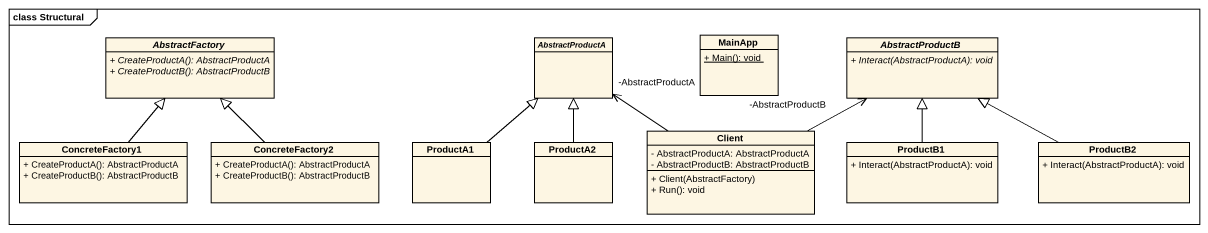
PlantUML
@startuml
mainframe class Structural
hide circle
hide empty members
skinparam classAttributeIconSize 0
class MainApp {
  {static} + Main(): void
}
abstract class AbstractFactory {
  {abstract} + CreateProductA(): AbstractProductA
  {abstract} + CreateProductB(): AbstractProductB
}
abstract class AbstractProductA
abstract class AbstractProductB {
  {abstract} + Interact(AbstractProductA): void
}
class ConcreteFactory1 {
  + CreateProductA(): AbstractProductA
  + CreateProductB(): AbstractProductB
}
class ConcreteFactory2 {
  + CreateProductA(): AbstractProductA
  + CreateProductB(): AbstractProductB
}
class ProductA1
class ProductA2
class Client {
  - AbstractProductA: AbstractProductA
  - AbstractProductB: AbstractProductB
  + Client(AbstractFactory)
  + Run(): void
}
class ProductB1 {
  + Interact(AbstractProductA): void
}
class ProductB2 {
  + Interact(AbstractProductA): void
}
ConcreteFactory1 -up-|> AbstractFactory
ConcreteFactory2 -up-|> AbstractFactory
ProductA1 -up-|> AbstractProductA
ProductA2 -up-|> AbstractProductA
Client -up-> "-AbstractProductA" AbstractProductA
Client -right-> "-AbstractProductB" AbstractProductB
ProductB1 -up-|> AbstractProductB
ProductB2 -left-|> AbstractProductB
@enduml
